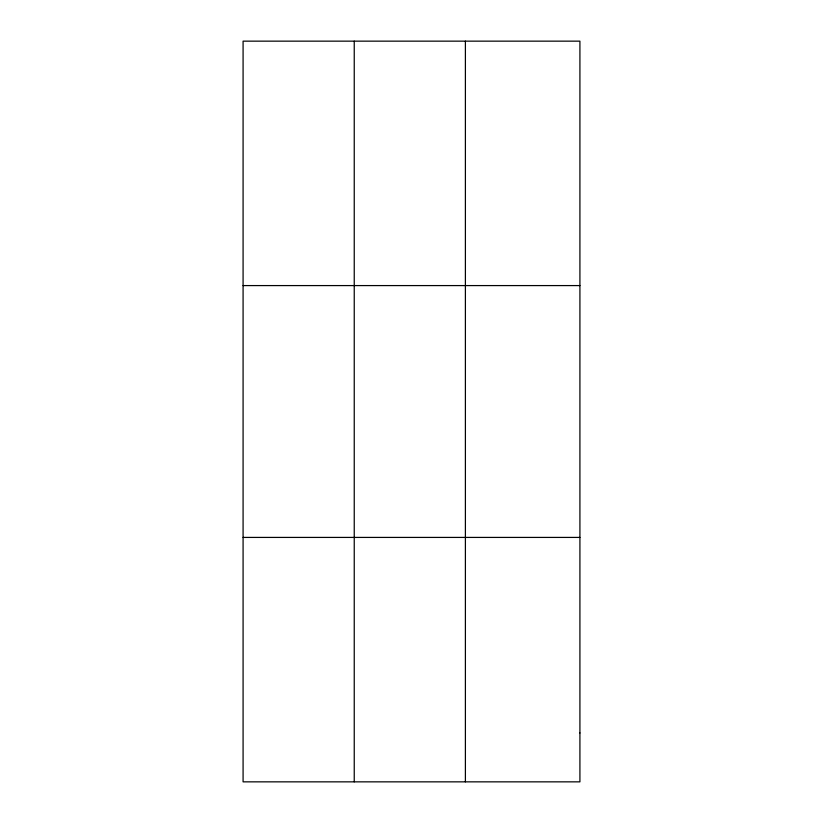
<?xml version="1.0" encoding="UTF-8"?>
<svg xmlns="http://www.w3.org/2000/svg" width="823" height="823" viewBox="0 0 823 823"><rect width="100%" height="100%" fill="white"/><g stroke="black" fill="none" stroke-linecap="round" stroke-linejoin="round"><path stroke-width="1.23" d="M354.24 41.15L354.24 781.85M465.396 41.15L465.396 781.85M243.083 285.581L579.917 285.581M243.083 537.419L579.917 537.419M579.917 732.964L579.917 781.85L243.083 781.85L243.083 41.15L579.917 41.15L579.917 732.964"/></g></svg>
